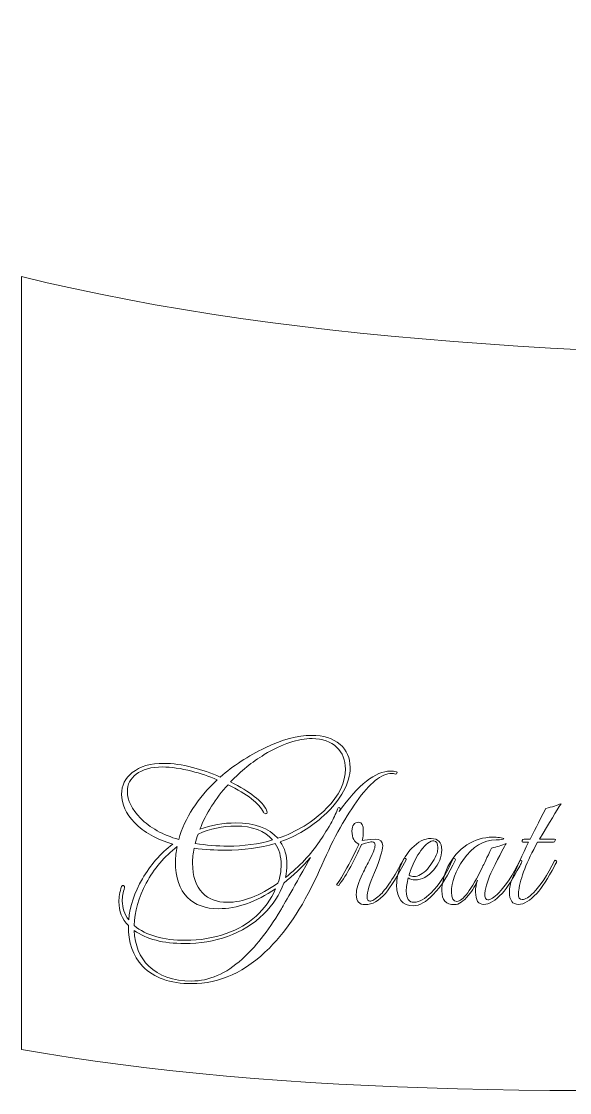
# Model space of a CAD drawing. Header units: centimetres. Extents: x -9.9 to 9.9, y -7.9 to 8.2.
# Drawn here: x 1.279 to 2.221, y 6.216 to 8.057 of the extents above; entities that cross this region are included whole.
import ezdxf

# ---------------------------------------------------------------- set-up
doc = ezdxf.new("R2010")
doc.units = ezdxf.units.CM
doc.header["$MEASUREMENT"] = 0
doc.layers.add('Layer 1', color=7, linetype='Continuous')

msp = doc.modelspace()

# ---------------------------------------------------------------- linework, layer by layer
at = {"layer": 'Layer 1', "color": 43, "lineweight": 5}
msp.add_open_spline([(8.65516, 7.61876), (7.21771, 8.05707), (3.15825, 7.15228), (1.27923, 7.61876), (1.27923, 7.61876), (1.27923, 7.61876), (1.27923, 6.29065), (1.27923, 6.29065), (1.27923, 6.29065), (3.02838, 5.97368), (6.94227, 6.85432), (8.65516, 6.29065), (8.65516, 6.29065), (8.65516, 6.29065), (7.9849, 6.96091), (7.9849, 6.96091), (7.9849, 6.96091), (7.9849, 6.96091), (8.65516, 7.61876), (8.65516, 7.61876)], degree=3, knots=[0, 0, 0, 0, 0.1666667, 0.1666667, 0.1666667, 0.1666667, 0.3333333, 0.3333333, 0.3333333, 0.3333333, 0.5, 0.5, 0.5, 0.5, 0.6666667, 0.6666667, 0.6666667, 0.6666667, 1, 1, 1, 1], dxfattribs=at)
at = {"layer": 'Layer 1', "lineweight": 5}
for points, knots in [([(1.79139, 6.64786), (1.79579, 6.65496), (1.80227, 6.66523), (1.81083, 6.67868), (1.81083, 6.67868), (1.81523, 6.68699), (1.81902, 6.69518), (1.8222, 6.70325), (1.8222, 6.70325), (1.82293, 6.70521), (1.82379, 6.70619), (1.82476, 6.70619), (1.82476, 6.70619), (1.82598, 6.70619), (1.8266, 6.70545), (1.8266, 6.70398), (1.8266, 6.70398), (1.8266, 6.70325), (1.82635, 6.70251), (1.82586, 6.70177), (1.82586, 6.70177), (1.82586, 6.70177), (1.82476, 6.69921), (1.82476, 6.69921), (1.82476, 6.69921), (1.85826, 6.74567), (1.8876, 6.7689), (1.91279, 6.7689), (1.91279, 6.7689), (1.91646, 6.7689), (1.92001, 6.76841), (1.92344, 6.76743), (1.92344, 6.76743), (1.92442, 6.76718), (1.92466, 6.76645), (1.92417, 6.76522), (1.92417, 6.76522), (1.92392, 6.764), (1.92319, 6.76351), (1.92196, 6.76375), (1.92196, 6.76375), (1.91977, 6.76448), (1.91744, 6.76485), (1.915, 6.76485), (1.915, 6.76485), (1.89788, 6.76485), (1.87771, 6.74847), (1.85447, 6.71571), (1.85447, 6.71571), (1.83344, 6.68636), (1.81229, 6.64723), (1.79101, 6.59833), (1.79101, 6.59833), (1.76655, 6.54233), (1.73795, 6.49782), (1.70519, 6.46481), (1.70519, 6.46481), (1.66459, 6.42397), (1.61996, 6.40356), (1.5713, 6.40356), (1.5713, 6.40356), (1.53462, 6.40356), (1.50674, 6.41346), (1.48767, 6.43327), (1.48767, 6.43327), (1.47055, 6.45112), (1.46236, 6.47448), (1.4631, 6.50333), (1.4631, 6.50333), (1.45209, 6.51458), (1.44659, 6.52815), (1.44659, 6.54404), (1.44659, 6.54404), (1.44659, 6.55211), (1.44818, 6.56091), (1.45136, 6.57045), (1.45136, 6.57045), (1.45185, 6.57217), (1.45295, 6.57266), (1.45466, 6.57193), (1.45466, 6.57193), (1.45637, 6.57144), (1.45698, 6.57034), (1.4565, 6.56863), (1.4565, 6.56863), (1.45381, 6.56056), (1.45246, 6.55285), (1.45246, 6.54551), (1.45246, 6.54551), (1.45246, 6.53353), (1.45613, 6.52278), (1.46346, 6.51324), (1.46346, 6.51324), (1.46566, 6.53671), (1.47349, 6.56018), (1.48694, 6.58366), (1.48694, 6.58366), (1.50039, 6.60714), (1.51787, 6.62707), (1.53939, 6.64345), (1.53939, 6.64345), (1.51152, 6.65128), (1.48951, 6.66363), (1.47337, 6.6805), (1.47337, 6.6805), (1.4587, 6.6959), (1.45136, 6.71204), (1.45136, 6.72891), (1.45136, 6.72891), (1.45136, 6.74407), (1.45748, 6.75655), (1.46971, 6.76633), (1.46971, 6.76633), (1.48291, 6.77684), (1.501, 6.7821), (1.52399, 6.7821), (1.52399, 6.7821), (1.53891, 6.7821), (1.55529, 6.77978), (1.57314, 6.77513), (1.57314, 6.77513), (1.58904, 6.77097), (1.60493, 6.76547), (1.62083, 6.75862), (1.62083, 6.75862), (1.64284, 6.77794), (1.66845, 6.79469), (1.69768, 6.80888), (1.69768, 6.80888), (1.7269, 6.82306), (1.7535, 6.83015), (1.77746, 6.83015), (1.77746, 6.83015), (1.798, 6.83015), (1.81438, 6.82502), (1.82661, 6.81475), (1.82661, 6.81475), (1.8381, 6.80472), (1.84385, 6.79151), (1.84385, 6.77513), (1.84385, 6.77513), (1.84385, 6.74799), (1.82881, 6.72048), (1.79873, 6.6926), (1.79873, 6.6926), (1.77721, 6.67255), (1.75227, 6.65751), (1.72391, 6.64749), (1.72391, 6.64749), (1.73149, 6.63648), (1.73528, 6.6234), (1.73528, 6.60824), (1.73528, 6.60824), (1.73528, 6.6009), (1.73442, 6.59345), (1.73271, 6.58586), (1.73271, 6.58586), (1.75692, 6.60517), (1.77648, 6.62583), (1.7914, 6.64784), (1.7914, 6.64784), (1.7914, 6.64784), (1.79139, 6.64786), (1.79139, 6.64786)], [0, 0, 0, 0, 0.0238095, 0.0238095, 0.0238095, 0.0238095, 0.047619, 0.047619, 0.047619, 0.047619, 0.0714286, 0.0714286, 0.0714286, 0.0714286, 0.0952381, 0.0952381, 0.0952381, 0.0952381, 0.1190476, 0.1190476, 0.1190476, 0.1190476, 0.1428571, 0.1428571, 0.1428571, 0.1428571, 0.1666667, 0.1666667, 0.1666667, 0.1666667, 0.1904762, 0.1904762, 0.1904762, 0.1904762, 0.2142857, 0.2142857, 0.2142857, 0.2142857, 0.2380952, 0.2380952, 0.2380952, 0.2380952, 0.2619048, 0.2619048, 0.2619048, 0.2619048, 0.2857143, 0.2857143, 0.2857143, 0.2857143, 0.3095238, 0.3095238, 0.3095238, 0.3095238, 0.3333333, 0.3333333, 0.3333333, 0.3333333, 0.3571429, 0.3571429, 0.3571429, 0.3571429, 0.3809524, 0.3809524, 0.3809524, 0.3809524, 0.4047619, 0.4047619, 0.4047619, 0.4047619, 0.4285714, 0.4285714, 0.4285714, 0.4285714, 0.452381, 0.452381, 0.452381, 0.452381, 0.4761905, 0.4761905, 0.4761905, 0.4761905, 0.5, 0.5, 0.5, 0.5, 0.5238095, 0.5238095, 0.5238095, 0.5238095, 0.547619, 0.547619, 0.547619, 0.547619, 0.5714286, 0.5714286, 0.5714286, 0.5714286, 0.5952381, 0.5952381, 0.5952381, 0.5952381, 0.6190476, 0.6190476, 0.6190476, 0.6190476, 0.6428571, 0.6428571, 0.6428571, 0.6428571, 0.6666667, 0.6666667, 0.6666667, 0.6666667, 0.6904762, 0.6904762, 0.6904762, 0.6904762, 0.7142857, 0.7142857, 0.7142857, 0.7142857, 0.7380952, 0.7380952, 0.7380952, 0.7380952, 0.7619048, 0.7619048, 0.7619048, 0.7619048, 0.7857143, 0.7857143, 0.7857143, 0.7857143, 0.8095238, 0.8095238, 0.8095238, 0.8095238, 0.8333333, 0.8333333, 0.8333333, 0.8333333, 0.8571429, 0.8571429, 0.8571429, 0.8571429, 0.8809524, 0.8809524, 0.8809524, 0.8809524, 0.9047619, 0.9047619, 0.9047619, 0.9047619, 0.9285714, 0.9285714, 0.9285714, 0.9285714, 0.952381, 0.952381, 0.952381, 0.952381, 1, 1, 1, 1]), ([(1.58561, 6.66877), (1.60542, 6.67611), (1.62596, 6.67977), (1.64723, 6.67977), (1.64723, 6.67977), (1.68, 6.67977), (1.70409, 6.67097), (1.7195, 6.65336), (1.7195, 6.65336), (1.75178, 6.66412), (1.77977, 6.68136), (1.80349, 6.70508), (1.80349, 6.70508), (1.82501, 6.72685), (1.83577, 6.74935), (1.83577, 6.77258), (1.83577, 6.77258), (1.83577, 6.78774), (1.83088, 6.80008), (1.82109, 6.80962), (1.82109, 6.80962), (1.81057, 6.81965), (1.79639, 6.82466), (1.77854, 6.82466), (1.77854, 6.82466), (1.75458, 6.82466), (1.72719, 6.81549), (1.69638, 6.79715), (1.69638, 6.79715), (1.67535, 6.78443), (1.65603, 6.76878), (1.63843, 6.7502), (1.63843, 6.7502), (1.67218, 6.73333), (1.69284, 6.71719), (1.70042, 6.70177), (1.70042, 6.70177), (1.7009, 6.70031), (1.70115, 6.69909), (1.70115, 6.69811), (1.70115, 6.69811), (1.70115, 6.69639), (1.70042, 6.69554), (1.69896, 6.69554), (1.69896, 6.69554), (1.69724, 6.69554), (1.6959, 6.69652), (1.69492, 6.69847), (1.69492, 6.69847), (1.68758, 6.71339), (1.66729, 6.72904), (1.63404, 6.74543), (1.63404, 6.74543), (1.61252, 6.72147), (1.59638, 6.69591), (1.58561, 6.66876), (1.58561, 6.66876), (1.58561, 6.66876), (1.58561, 6.66877), (1.58561, 6.66877)], [0, 0, 0, 0, 0.0625, 0.0625, 0.0625, 0.0625, 0.125, 0.125, 0.125, 0.125, 0.1875, 0.1875, 0.1875, 0.1875, 0.25, 0.25, 0.25, 0.25, 0.3125, 0.3125, 0.3125, 0.3125, 0.375, 0.375, 0.375, 0.375, 0.4375, 0.4375, 0.4375, 0.4375, 0.5, 0.5, 0.5, 0.5, 0.5625, 0.5625, 0.5625, 0.5625, 0.625, 0.625, 0.625, 0.625, 0.6875, 0.6875, 0.6875, 0.6875, 0.75, 0.75, 0.75, 0.75, 0.8125, 0.8125, 0.8125, 0.8125, 0.875, 0.875, 0.875, 0.875, 1, 1, 1, 1]), ([(1.61569, 6.75387), (1.60102, 6.75999), (1.58635, 6.76488), (1.57168, 6.76855), (1.57168, 6.76855), (1.5531, 6.77345), (1.53647, 6.77589), (1.5218, 6.77589), (1.5218, 6.77589), (1.50223, 6.77589), (1.48707, 6.77173), (1.47631, 6.76341), (1.47631, 6.76341), (1.46629, 6.75607), (1.46128, 6.74617), (1.46128, 6.7337), (1.46128, 6.7337), (1.46128, 6.7183), (1.46874, 6.70301), (1.48366, 6.68785), (1.48366, 6.68785), (1.50004, 6.67147), (1.52192, 6.65924), (1.54931, 6.65117), (1.54931, 6.65117), (1.55982, 6.68834), (1.58196, 6.72258), (1.6157, 6.75387), (1.6157, 6.75387), (1.6157, 6.75387), (1.61569, 6.75387), (1.61569, 6.75387)], [0, 0, 0, 0, 0.1111111, 0.1111111, 0.1111111, 0.1111111, 0.2222222, 0.2222222, 0.2222222, 0.2222222, 0.3333333, 0.3333333, 0.3333333, 0.3333333, 0.4444444, 0.4444444, 0.4444444, 0.4444444, 0.5555556, 0.5555556, 0.5555556, 0.5555556, 0.6666667, 0.6666667, 0.6666667, 0.6666667, 0.7777778, 0.7777778, 0.7777778, 0.7777778, 1, 1, 1, 1]), ([(2.19877, 6.61266), (2.19828, 6.61168), (2.19693, 6.60936), (2.19474, 6.60569), (2.19474, 6.60569), (2.18349, 6.58441), (2.17334, 6.56876), (2.16429, 6.55874), (2.16429, 6.55874), (2.1528, 6.54602), (2.14241, 6.53967), (2.13311, 6.53967), (2.13311, 6.53967), (2.1226, 6.53967), (2.11734, 6.54676), (2.11734, 6.56094), (2.11734, 6.56094), (2.11734, 6.56828), (2.11893, 6.57574), (2.12211, 6.58332), (2.12211, 6.58332), (2.13018, 6.60435), (2.13959, 6.62538), (2.15035, 6.64641), (2.15035, 6.64641), (2.15035, 6.64641), (2.14044, 6.64641), (2.14044, 6.64641), (2.14044, 6.64641), (2.13897, 6.64641), (2.1386, 6.64739), (2.13934, 6.64935), (2.13934, 6.64935), (2.14007, 6.65106), (2.14117, 6.65191), (2.14264, 6.65191), (2.14264, 6.65191), (2.14264, 6.65191), (2.15327, 6.65191), (2.15327, 6.65191), (2.15327, 6.65191), (2.1584, 6.66242), (2.16721, 6.68003), (2.17968, 6.70473), (2.17968, 6.70473), (2.19093, 6.70717), (2.19973, 6.70986), (2.20609, 6.71279), (2.20609, 6.71279), (2.19852, 6.70106), (2.18617, 6.68076), (2.16905, 6.65191), (2.16905, 6.65191), (2.16905, 6.65191), (2.19509, 6.65191), (2.19509, 6.65191), (2.19509, 6.65191), (2.19656, 6.65191), (2.19693, 6.65106), (2.1962, 6.64935), (2.1962, 6.64935), (2.19546, 6.64739), (2.19436, 6.64641), (2.1929, 6.64641), (2.1929, 6.64641), (2.1929, 6.64641), (2.16575, 6.64641), (2.16575, 6.64641), (2.16575, 6.64641), (2.14717, 6.61291), (2.13641, 6.5854), (2.13347, 6.56389), (2.13347, 6.56389), (2.13299, 6.56169), (2.13274, 6.55973), (2.13274, 6.55801), (2.13274, 6.55801), (2.13274, 6.55141), (2.13494, 6.54811), (2.13934, 6.54811), (2.13934, 6.54811), (2.14471, 6.54811), (2.15119, 6.55202), (2.15877, 6.55984), (2.15877, 6.55984), (2.17002, 6.57133), (2.18213, 6.58967), (2.19508, 6.61486), (2.19508, 6.61486), (2.19557, 6.6156), (2.19631, 6.61572), (2.19729, 6.61523), (2.19729, 6.61523), (2.19827, 6.6145), (2.19876, 6.61364), (2.19876, 6.61267), (2.19876, 6.61267), (2.19876, 6.61267), (2.19877, 6.61266), (2.19877, 6.61266)], [0, 0, 0, 0, 0.0384615, 0.0384615, 0.0384615, 0.0384615, 0.0769231, 0.0769231, 0.0769231, 0.0769231, 0.1153846, 0.1153846, 0.1153846, 0.1153846, 0.1538462, 0.1538462, 0.1538462, 0.1538462, 0.1923077, 0.1923077, 0.1923077, 0.1923077, 0.2307692, 0.2307692, 0.2307692, 0.2307692, 0.2692308, 0.2692308, 0.2692308, 0.2692308, 0.3076923, 0.3076923, 0.3076923, 0.3076923, 0.3461538, 0.3461538, 0.3461538, 0.3461538, 0.3846154, 0.3846154, 0.3846154, 0.3846154, 0.4230769, 0.4230769, 0.4230769, 0.4230769, 0.4615385, 0.4615385, 0.4615385, 0.4615385, 0.5, 0.5, 0.5, 0.5, 0.5384615, 0.5384615, 0.5384615, 0.5384615, 0.5769231, 0.5769231, 0.5769231, 0.5769231, 0.6153846, 0.6153846, 0.6153846, 0.6153846, 0.6538462, 0.6538462, 0.6538462, 0.6538462, 0.6923077, 0.6923077, 0.6923077, 0.6923077, 0.7307692, 0.7307692, 0.7307692, 0.7307692, 0.7692308, 0.7692308, 0.7692308, 0.7692308, 0.8076923, 0.8076923, 0.8076923, 0.8076923, 0.8461538, 0.8461538, 0.8461538, 0.8461538, 0.8846154, 0.8846154, 0.8846154, 0.8846154, 0.9230769, 0.9230769, 0.9230769, 0.9230769, 1, 1, 1, 1]), ([(1.71069, 6.65044), (1.697, 6.66634), (1.67584, 6.67428), (1.64723, 6.67428), (1.64723, 6.67428), (1.62474, 6.67428), (1.60322, 6.66975), (1.58267, 6.6607), (1.58267, 6.6607), (1.58071, 6.65532), (1.57913, 6.64994), (1.5779, 6.64457), (1.5779, 6.64457), (1.59673, 6.64139), (1.61531, 6.6398), (1.63366, 6.6398), (1.63366, 6.6398), (1.66105, 6.6398), (1.68672, 6.64334), (1.71069, 6.65043), (1.71069, 6.65043), (1.71069, 6.65043), (1.71069, 6.65044), (1.71069, 6.65044)], [0, 0, 0, 0, 0.1428571, 0.1428571, 0.1428571, 0.1428571, 0.2857143, 0.2857143, 0.2857143, 0.2857143, 0.4285714, 0.4285714, 0.4285714, 0.4285714, 0.5714286, 0.5714286, 0.5714286, 0.5714286, 0.7142857, 0.7142857, 0.7142857, 0.7142857, 1, 1, 1, 1]), ([(1.9398, 6.61632), (1.92488, 6.5882), (1.91315, 6.56901), (1.90459, 6.55874), (1.90459, 6.55874), (1.89358, 6.54578), (1.88197, 6.5393), (1.86974, 6.5393), (1.86974, 6.5393), (1.85946, 6.5393), (1.85433, 6.54505), (1.85433, 6.55654), (1.85433, 6.55654), (1.85433, 6.56583), (1.85788, 6.57782), (1.86498, 6.5925), (1.86498, 6.5925), (1.86938, 6.60081), (1.87366, 6.60913), (1.87782, 6.61744), (1.87782, 6.61744), (1.88369, 6.62869), (1.88662, 6.63663), (1.88662, 6.64128), (1.88662, 6.64128), (1.88662, 6.64494), (1.88503, 6.6469), (1.88185, 6.64715), (1.88185, 6.64715), (1.87965, 6.6474), (1.87341, 6.64593), (1.86314, 6.64275), (1.86314, 6.64275), (1.85165, 6.6156), (1.83868, 6.59212), (1.82425, 6.57232), (1.82425, 6.57232), (1.82279, 6.57257), (1.82157, 6.57294), (1.82059, 6.57343), (1.82059, 6.57343), (1.82743, 6.58297), (1.83562, 6.5969), (1.84516, 6.61524), (1.84516, 6.61524), (1.85274, 6.63016), (1.85727, 6.63957), (1.85874, 6.64348), (1.85874, 6.64348), (1.85091, 6.64641), (1.847, 6.65387), (1.847, 6.66586), (1.847, 6.66586), (1.847, 6.67589), (1.85091, 6.6809), (1.85874, 6.6809), (1.85874, 6.6809), (1.86387, 6.6809), (1.86644, 6.67589), (1.86644, 6.66586), (1.86644, 6.66586), (1.86644, 6.66073), (1.86583, 6.65523), (1.8646, 6.64936), (1.8646, 6.64936), (1.86924, 6.65009), (1.87658, 6.65095), (1.88661, 6.65192), (1.88661, 6.65192), (1.89542, 6.65217), (1.89982, 6.64825), (1.89982, 6.64018), (1.89982, 6.64018), (1.89982, 6.63236), (1.89505, 6.6172), (1.88551, 6.5947), (1.88551, 6.5947), (1.8772, 6.57465), (1.87304, 6.56059), (1.87304, 6.55252), (1.87304, 6.55252), (1.87304, 6.54762), (1.87463, 6.54518), (1.87781, 6.54518), (1.87781, 6.54518), (1.88123, 6.54518), (1.88673, 6.54848), (1.89431, 6.55509), (1.89431, 6.55509), (1.90532, 6.56487), (1.91926, 6.58603), (1.93613, 6.61855), (1.93613, 6.61855), (1.93661, 6.61928), (1.93747, 6.61928), (1.93869, 6.61855), (1.93869, 6.61855), (1.93991, 6.61782), (1.94028, 6.61708), (1.93979, 6.61634), (1.93979, 6.61634), (1.93979, 6.61634), (1.9398, 6.61632), (1.9398, 6.61632)], [0, 0, 0, 0, 0.037037, 0.037037, 0.037037, 0.037037, 0.0740741, 0.0740741, 0.0740741, 0.0740741, 0.1111111, 0.1111111, 0.1111111, 0.1111111, 0.1481481, 0.1481481, 0.1481481, 0.1481481, 0.1851852, 0.1851852, 0.1851852, 0.1851852, 0.2222222, 0.2222222, 0.2222222, 0.2222222, 0.2592593, 0.2592593, 0.2592593, 0.2592593, 0.2962963, 0.2962963, 0.2962963, 0.2962963, 0.3333333, 0.3333333, 0.3333333, 0.3333333, 0.3703704, 0.3703704, 0.3703704, 0.3703704, 0.4074074, 0.4074074, 0.4074074, 0.4074074, 0.4444444, 0.4444444, 0.4444444, 0.4444444, 0.4814815, 0.4814815, 0.4814815, 0.4814815, 0.5185185, 0.5185185, 0.5185185, 0.5185185, 0.5555556, 0.5555556, 0.5555556, 0.5555556, 0.5925926, 0.5925926, 0.5925926, 0.5925926, 0.6296296, 0.6296296, 0.6296296, 0.6296296, 0.6666667, 0.6666667, 0.6666667, 0.6666667, 0.7037037, 0.7037037, 0.7037037, 0.7037037, 0.7407407, 0.7407407, 0.7407407, 0.7407407, 0.7777778, 0.7777778, 0.7777778, 0.7777778, 0.8148148, 0.8148148, 0.8148148, 0.8148148, 0.8518519, 0.8518519, 0.8518519, 0.8518519, 0.8888889, 0.8888889, 0.8888889, 0.8888889, 0.9259259, 0.9259259, 0.9259259, 0.9259259, 1, 1, 1, 1]), ([(2.02458, 6.61632), (2.01333, 6.59089), (2.00062, 6.57097), (1.98643, 6.55653), (1.98643, 6.55653), (1.97421, 6.54381), (1.96296, 6.53746), (1.95269, 6.53746), (1.95269, 6.53746), (1.93337, 6.53746), (1.92371, 6.54932), (1.92371, 6.57305), (1.92371, 6.57305), (1.92371, 6.58381), (1.92579, 6.59433), (1.92995, 6.60459), (1.92995, 6.60459), (1.9346, 6.61657), (1.9412, 6.62708), (1.94976, 6.63613), (1.94976, 6.63613), (1.96027, 6.64738), (1.97128, 6.653), (1.98277, 6.653), (1.98277, 6.653), (1.99499, 6.653), (2.00111, 6.6464), (2.00111, 6.6332), (2.00111, 6.6332), (2.00111, 6.62121), (1.99659, 6.60984), (1.98754, 6.59908), (1.98754, 6.59908), (1.97776, 6.58759), (1.967, 6.58184), (1.95526, 6.58184), (1.95526, 6.58184), (1.9511, 6.58184), (1.94719, 6.58306), (1.94353, 6.58551), (1.94353, 6.58551), (1.94133, 6.57695), (1.94023, 6.56937), (1.94023, 6.56276), (1.94023, 6.56276), (1.94023, 6.54956), (1.94475, 6.54308), (1.9538, 6.54333), (1.9538, 6.54333), (1.96261, 6.54357), (1.97239, 6.54907), (1.98315, 6.55983), (1.98315, 6.55983), (1.9966, 6.57304), (2.00919, 6.5926), (2.02093, 6.61852), (2.02093, 6.61852), (2.02141, 6.61925), (2.02227, 6.61925), (2.02349, 6.61852), (2.02349, 6.61852), (2.02447, 6.61779), (2.02483, 6.61705), (2.02459, 6.61631), (2.02459, 6.61631), (2.02459, 6.61631), (2.02458, 6.61632), (2.02458, 6.61632)], [0, 0, 0, 0, 0.0555556, 0.0555556, 0.0555556, 0.0555556, 0.1111111, 0.1111111, 0.1111111, 0.1111111, 0.1666667, 0.1666667, 0.1666667, 0.1666667, 0.2222222, 0.2222222, 0.2222222, 0.2222222, 0.2777778, 0.2777778, 0.2777778, 0.2777778, 0.3333333, 0.3333333, 0.3333333, 0.3333333, 0.3888889, 0.3888889, 0.3888889, 0.3888889, 0.4444444, 0.4444444, 0.4444444, 0.4444444, 0.5, 0.5, 0.5, 0.5, 0.5555556, 0.5555556, 0.5555556, 0.5555556, 0.6111111, 0.6111111, 0.6111111, 0.6111111, 0.6666667, 0.6666667, 0.6666667, 0.6666667, 0.7222222, 0.7222222, 0.7222222, 0.7222222, 0.7777778, 0.7777778, 0.7777778, 0.7777778, 0.8333333, 0.8333333, 0.8333333, 0.8333333, 0.8888889, 0.8888889, 0.8888889, 0.8888889, 1, 1, 1, 1]), ([(1.99304, 6.62806), (1.99402, 6.63099), (1.99451, 6.63405), (1.99451, 6.63723), (1.99451, 6.63723), (1.99451, 6.64481), (1.99219, 6.64873), (1.98755, 6.64897), (1.98755, 6.64897), (1.98144, 6.64945), (1.9741, 6.64383), (1.96554, 6.63209), (1.96554, 6.63209), (1.9582, 6.62231), (1.95258, 6.61192), (1.94866, 6.60091), (1.94866, 6.60091), (1.9472, 6.59725), (1.94598, 6.59358), (1.945, 6.58991), (1.945, 6.58991), (1.94769, 6.58845), (1.9505, 6.58772), (1.95343, 6.58772), (1.95343, 6.58772), (1.96101, 6.58772), (1.96872, 6.592), (1.97655, 6.60055), (1.97655, 6.60055), (1.98364, 6.60838), (1.98914, 6.61755), (1.99305, 6.62806), (1.99305, 6.62806), (1.99305, 6.62806), (1.99304, 6.62806), (1.99304, 6.62806)], [0, 0, 0, 0, 0.1, 0.1, 0.1, 0.1, 0.2, 0.2, 0.2, 0.2, 0.3, 0.3, 0.3, 0.3, 0.4, 0.4, 0.4, 0.4, 0.5, 0.5, 0.5, 0.5, 0.6, 0.6, 0.6, 0.6, 0.7, 0.7, 0.7, 0.7, 0.8, 0.8, 0.8, 0.8, 1, 1, 1, 1]), ([(2.13884, 6.61266), (2.13835, 6.61168), (2.13712, 6.60936), (2.13517, 6.60569), (2.13517, 6.60569), (2.12392, 6.58441), (2.11377, 6.56876), (2.10472, 6.55874), (2.10472, 6.55874), (2.09298, 6.54602), (2.08259, 6.53967), (2.07354, 6.53967), (2.07354, 6.53967), (2.064, 6.53967), (2.05923, 6.54676), (2.05923, 6.56094), (2.05923, 6.56094), (2.05923, 6.56804), (2.06033, 6.57488), (2.06253, 6.58148), (2.06253, 6.58148), (2.0596, 6.57317), (2.05446, 6.56449), (2.04713, 6.55544), (2.04713, 6.55544), (2.03832, 6.54468), (2.03025, 6.5393), (2.02292, 6.5393), (2.02292, 6.5393), (2.00849, 6.5393), (2.00128, 6.54725), (2.00128, 6.56314), (2.00128, 6.56314), (2.00128, 6.57586), (2.00482, 6.58967), (2.01191, 6.60459), (2.01191, 6.60459), (2.01973, 6.62049), (2.03055, 6.6329), (2.04437, 6.64182), (2.04437, 6.64182), (2.05819, 6.65075), (2.0728, 6.65521), (2.08821, 6.65521), (2.08821, 6.65521), (2.0931, 6.65521), (2.09713, 6.65496), (2.10031, 6.65447), (2.10031, 6.65447), (2.1052, 6.65399), (2.10764, 6.65337), (2.10764, 6.65263), (2.10764, 6.65263), (2.10764, 6.65117), (2.10324, 6.65044), (2.09444, 6.65044), (2.09444, 6.65044), (2.07292, 6.65044), (2.05421, 6.63919), (2.03831, 6.61669), (2.03831, 6.61669), (2.02462, 6.59713), (2.01777, 6.57843), (2.01777, 6.56057), (2.01777, 6.56057), (2.01777, 6.55006), (2.02095, 6.5448), (2.02731, 6.5448), (2.02731, 6.5448), (2.03734, 6.5448), (2.05189, 6.56436), (2.07096, 6.60349), (2.07096, 6.60349), (2.07341, 6.60886), (2.07867, 6.61987), (2.08673, 6.6365), (2.08673, 6.6365), (2.09578, 6.63846), (2.1041, 6.64115), (2.11168, 6.64457), (2.11168, 6.64457), (2.10923, 6.64041), (2.10141, 6.62525), (2.08821, 6.59908), (2.08821, 6.59908), (2.08087, 6.58441), (2.07659, 6.57096), (2.07537, 6.55874), (2.07537, 6.55874), (2.07488, 6.55116), (2.07647, 6.54737), (2.08014, 6.54737), (2.08014, 6.54737), (2.08478, 6.54737), (2.09114, 6.55153), (2.09921, 6.55984), (2.09921, 6.55984), (2.11046, 6.57133), (2.12256, 6.58967), (2.13552, 6.61486), (2.13552, 6.61486), (2.13576, 6.61535), (2.13612, 6.6156), (2.13662, 6.6156), (2.13662, 6.6156), (2.13833, 6.6156), (2.13906, 6.61462), (2.13883, 6.61267), (2.13883, 6.61267), (2.13883, 6.61267), (2.13884, 6.61266), (2.13884, 6.61266)], [0, 0, 0, 0, 0.0344828, 0.0344828, 0.0344828, 0.0344828, 0.0689655, 0.0689655, 0.0689655, 0.0689655, 0.1034483, 0.1034483, 0.1034483, 0.1034483, 0.137931, 0.137931, 0.137931, 0.137931, 0.1724138, 0.1724138, 0.1724138, 0.1724138, 0.2068966, 0.2068966, 0.2068966, 0.2068966, 0.2413793, 0.2413793, 0.2413793, 0.2413793, 0.2758621, 0.2758621, 0.2758621, 0.2758621, 0.3103448, 0.3103448, 0.3103448, 0.3103448, 0.3448276, 0.3448276, 0.3448276, 0.3448276, 0.3793103, 0.3793103, 0.3793103, 0.3793103, 0.4137931, 0.4137931, 0.4137931, 0.4137931, 0.4482759, 0.4482759, 0.4482759, 0.4482759, 0.4827586, 0.4827586, 0.4827586, 0.4827586, 0.5172414, 0.5172414, 0.5172414, 0.5172414, 0.5517241, 0.5517241, 0.5517241, 0.5517241, 0.5862069, 0.5862069, 0.5862069, 0.5862069, 0.6206897, 0.6206897, 0.6206897, 0.6206897, 0.6551724, 0.6551724, 0.6551724, 0.6551724, 0.6896552, 0.6896552, 0.6896552, 0.6896552, 0.7241379, 0.7241379, 0.7241379, 0.7241379, 0.7586207, 0.7586207, 0.7586207, 0.7586207, 0.7931034, 0.7931034, 0.7931034, 0.7931034, 0.8275862, 0.8275862, 0.8275862, 0.8275862, 0.862069, 0.862069, 0.862069, 0.862069, 0.8965517, 0.8965517, 0.8965517, 0.8965517, 0.9310345, 0.9310345, 0.9310345, 0.9310345, 1, 1, 1, 1]), ([(1.473, 6.50335), (1.4933, 6.48648), (1.52265, 6.47804), (1.56104, 6.47804), (1.56104, 6.47804), (1.58573, 6.47804), (1.60908, 6.48195), (1.63109, 6.48977), (1.63109, 6.48977), (1.67119, 6.50396), (1.69944, 6.52951), (1.71583, 6.56644), (1.71583, 6.56644), (1.68208, 6.5437), (1.64944, 6.53233), (1.61789, 6.53233), (1.61789, 6.53233), (1.59539, 6.53233), (1.57766, 6.53869), (1.5647, 6.5514), (1.5647, 6.5514), (1.55052, 6.56558), (1.54355, 6.58612), (1.5438, 6.61302), (1.5438, 6.61302), (1.5438, 6.62157), (1.54478, 6.63025), (1.54673, 6.63906), (1.54673, 6.63906), (1.52472, 6.62219), (1.50699, 6.60116), (1.49354, 6.57597), (1.49354, 6.57597), (1.48058, 6.55176), (1.47374, 6.52755), (1.473, 6.50334), (1.473, 6.50334), (1.473, 6.50334), (1.473, 6.50335), (1.473, 6.50335)], [0, 0, 0, 0, 0.0909091, 0.0909091, 0.0909091, 0.0909091, 0.1818182, 0.1818182, 0.1818182, 0.1818182, 0.2727273, 0.2727273, 0.2727273, 0.2727273, 0.3636364, 0.3636364, 0.3636364, 0.3636364, 0.4545455, 0.4545455, 0.4545455, 0.4545455, 0.5454545, 0.5454545, 0.5454545, 0.5454545, 0.6363636, 0.6363636, 0.6363636, 0.6363636, 0.7272727, 0.7272727, 0.7272727, 0.7272727, 0.8181818, 0.8181818, 0.8181818, 0.8181818, 1, 1, 1, 1]), ([(1.71986, 6.57634), (1.72353, 6.5871), (1.72537, 6.59762), (1.72537, 6.60788), (1.72537, 6.60788), (1.72537, 6.62206), (1.72194, 6.63429), (1.71509, 6.64456), (1.71509, 6.64456), (1.68917, 6.63673), (1.66056, 6.63282), (1.62927, 6.63282), (1.62927, 6.63282), (1.6124, 6.63282), (1.59467, 6.63392), (1.57608, 6.63612), (1.57608, 6.63612), (1.57412, 6.62731), (1.57315, 6.61888), (1.57315, 6.61081), (1.57315, 6.61081), (1.57315, 6.58806), (1.5789, 6.57094), (1.59039, 6.55945), (1.59039, 6.55945), (1.60066, 6.5487), (1.61484, 6.54332), (1.63294, 6.54332), (1.63294, 6.54332), (1.65984, 6.54332), (1.68882, 6.55432), (1.71987, 6.57633), (1.71987, 6.57633), (1.71987, 6.57633), (1.71986, 6.57634), (1.71986, 6.57634)], [0, 0, 0, 0, 0.1, 0.1, 0.1, 0.1, 0.2, 0.2, 0.2, 0.2, 0.3, 0.3, 0.3, 0.3, 0.4, 0.4, 0.4, 0.4, 0.5, 0.5, 0.5, 0.5, 0.6, 0.6, 0.6, 0.6, 0.7, 0.7, 0.7, 0.7, 0.8, 0.8, 0.8, 0.8, 1, 1, 1, 1]), ([(1.77305, 6.61559), (1.77305, 6.61559), (1.77561, 6.62036), (1.77561, 6.62036), (1.77561, 6.62036), (1.76142, 6.60373), (1.74614, 6.58906), (1.72976, 6.57635), (1.72976, 6.57635), (1.72316, 6.55703), (1.71166, 6.5393), (1.69528, 6.52316), (1.69528, 6.52316), (1.67791, 6.50605), (1.65713, 6.49321), (1.63292, 6.48465), (1.63292, 6.48465), (1.61018, 6.47658), (1.58573, 6.47254), (1.55957, 6.47254), (1.55957, 6.47254), (1.52288, 6.47254), (1.49403, 6.48), (1.473, 6.49492), (1.473, 6.49492), (1.47398, 6.46925), (1.4823, 6.44883), (1.49795, 6.43367), (1.49795, 6.43367), (1.51506, 6.41655), (1.53964, 6.40799), (1.57167, 6.40799), (1.57167, 6.40799), (1.60151, 6.40799), (1.63036, 6.42058), (1.65823, 6.44577), (1.65823, 6.44577), (1.68, 6.46509), (1.70201, 6.49297), (1.72426, 6.5294), (1.72426, 6.5294), (1.72695, 6.5338), (1.74321, 6.56254), (1.77304, 6.6156), (1.77304, 6.6156), (1.77304, 6.6156), (1.77305, 6.61559), (1.77305, 6.61559)], [0, 0, 0, 0, 0.0769231, 0.0769231, 0.0769231, 0.0769231, 0.1538462, 0.1538462, 0.1538462, 0.1538462, 0.2307692, 0.2307692, 0.2307692, 0.2307692, 0.3076923, 0.3076923, 0.3076923, 0.3076923, 0.3846154, 0.3846154, 0.3846154, 0.3846154, 0.4615385, 0.4615385, 0.4615385, 0.4615385, 0.5384615, 0.5384615, 0.5384615, 0.5384615, 0.6153846, 0.6153846, 0.6153846, 0.6153846, 0.6923077, 0.6923077, 0.6923077, 0.6923077, 0.7692308, 0.7692308, 0.7692308, 0.7692308, 0.8461538, 0.8461538, 0.8461538, 0.8461538, 1, 1, 1, 1])]:
    msp.add_open_spline(points, degree=3, knots=knots, dxfattribs=at)

doc.saveas('drawing.dxf')
